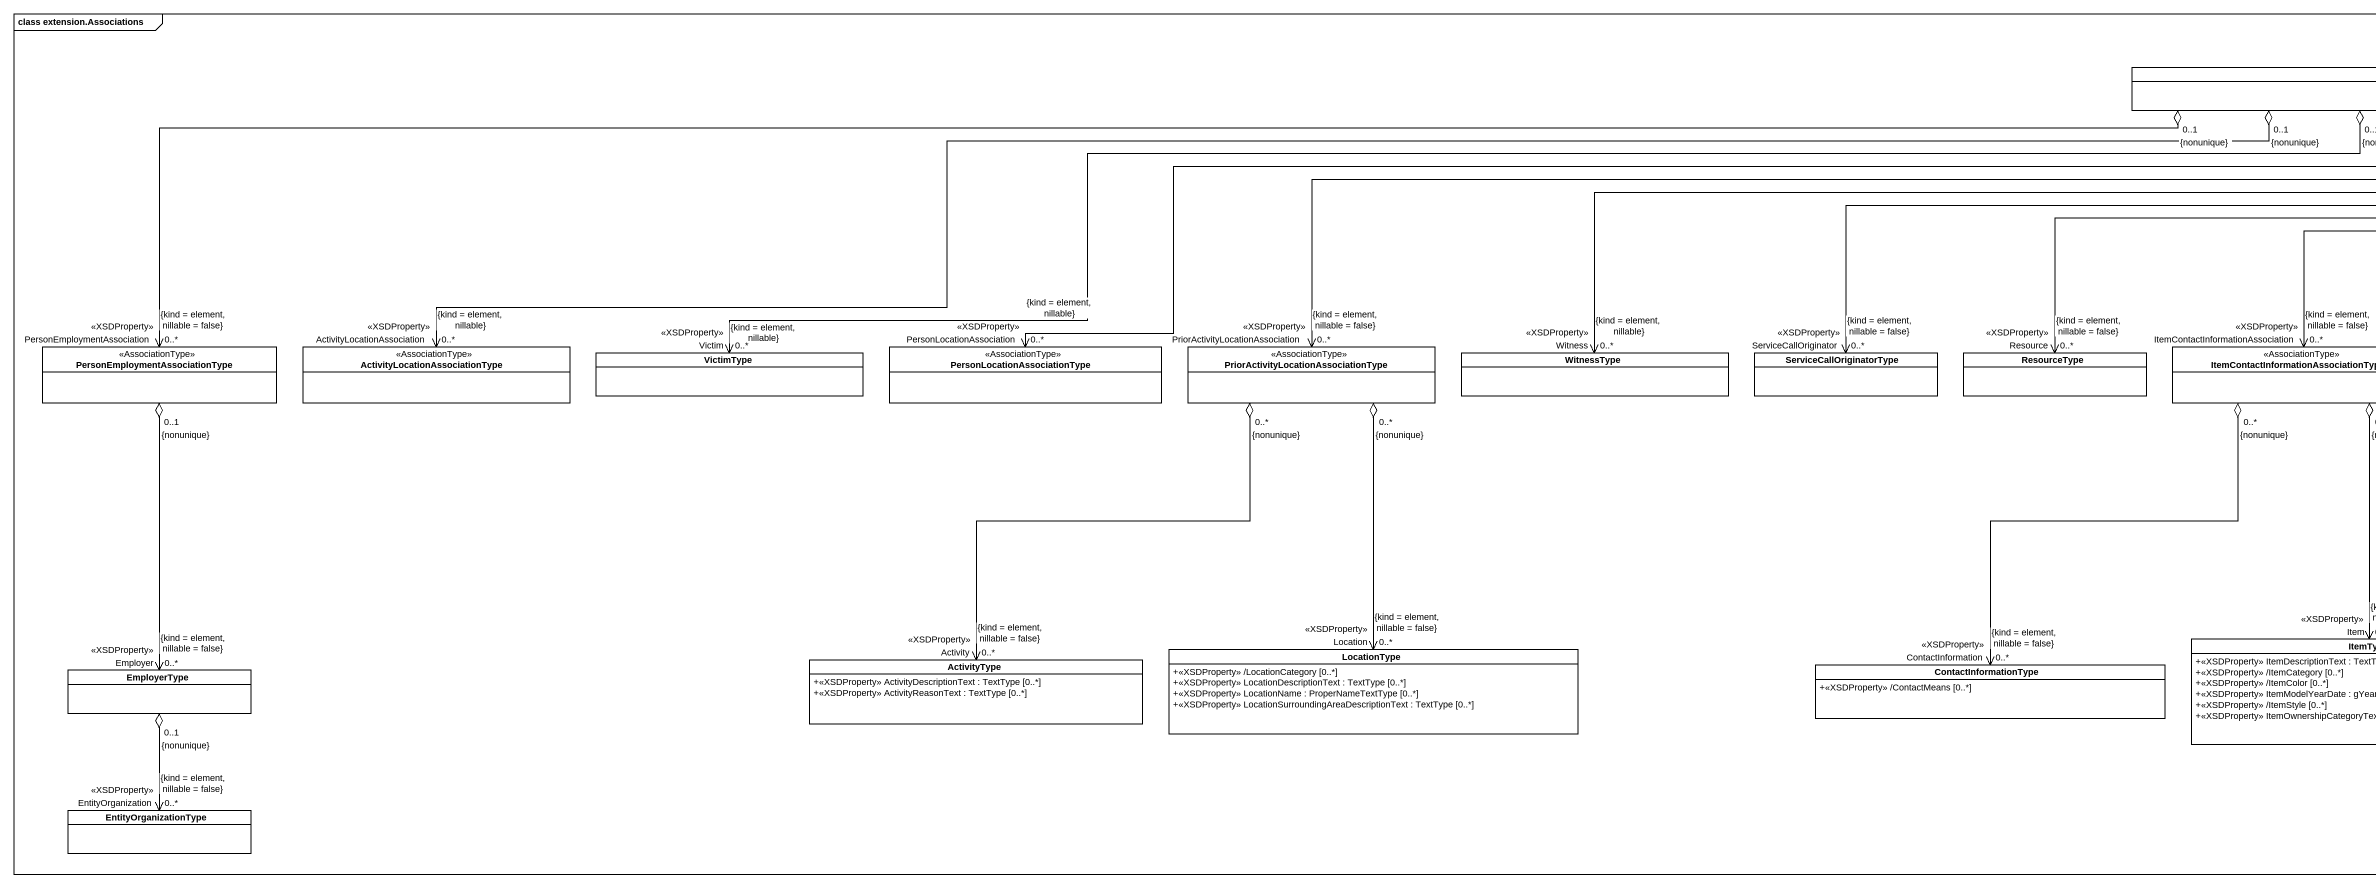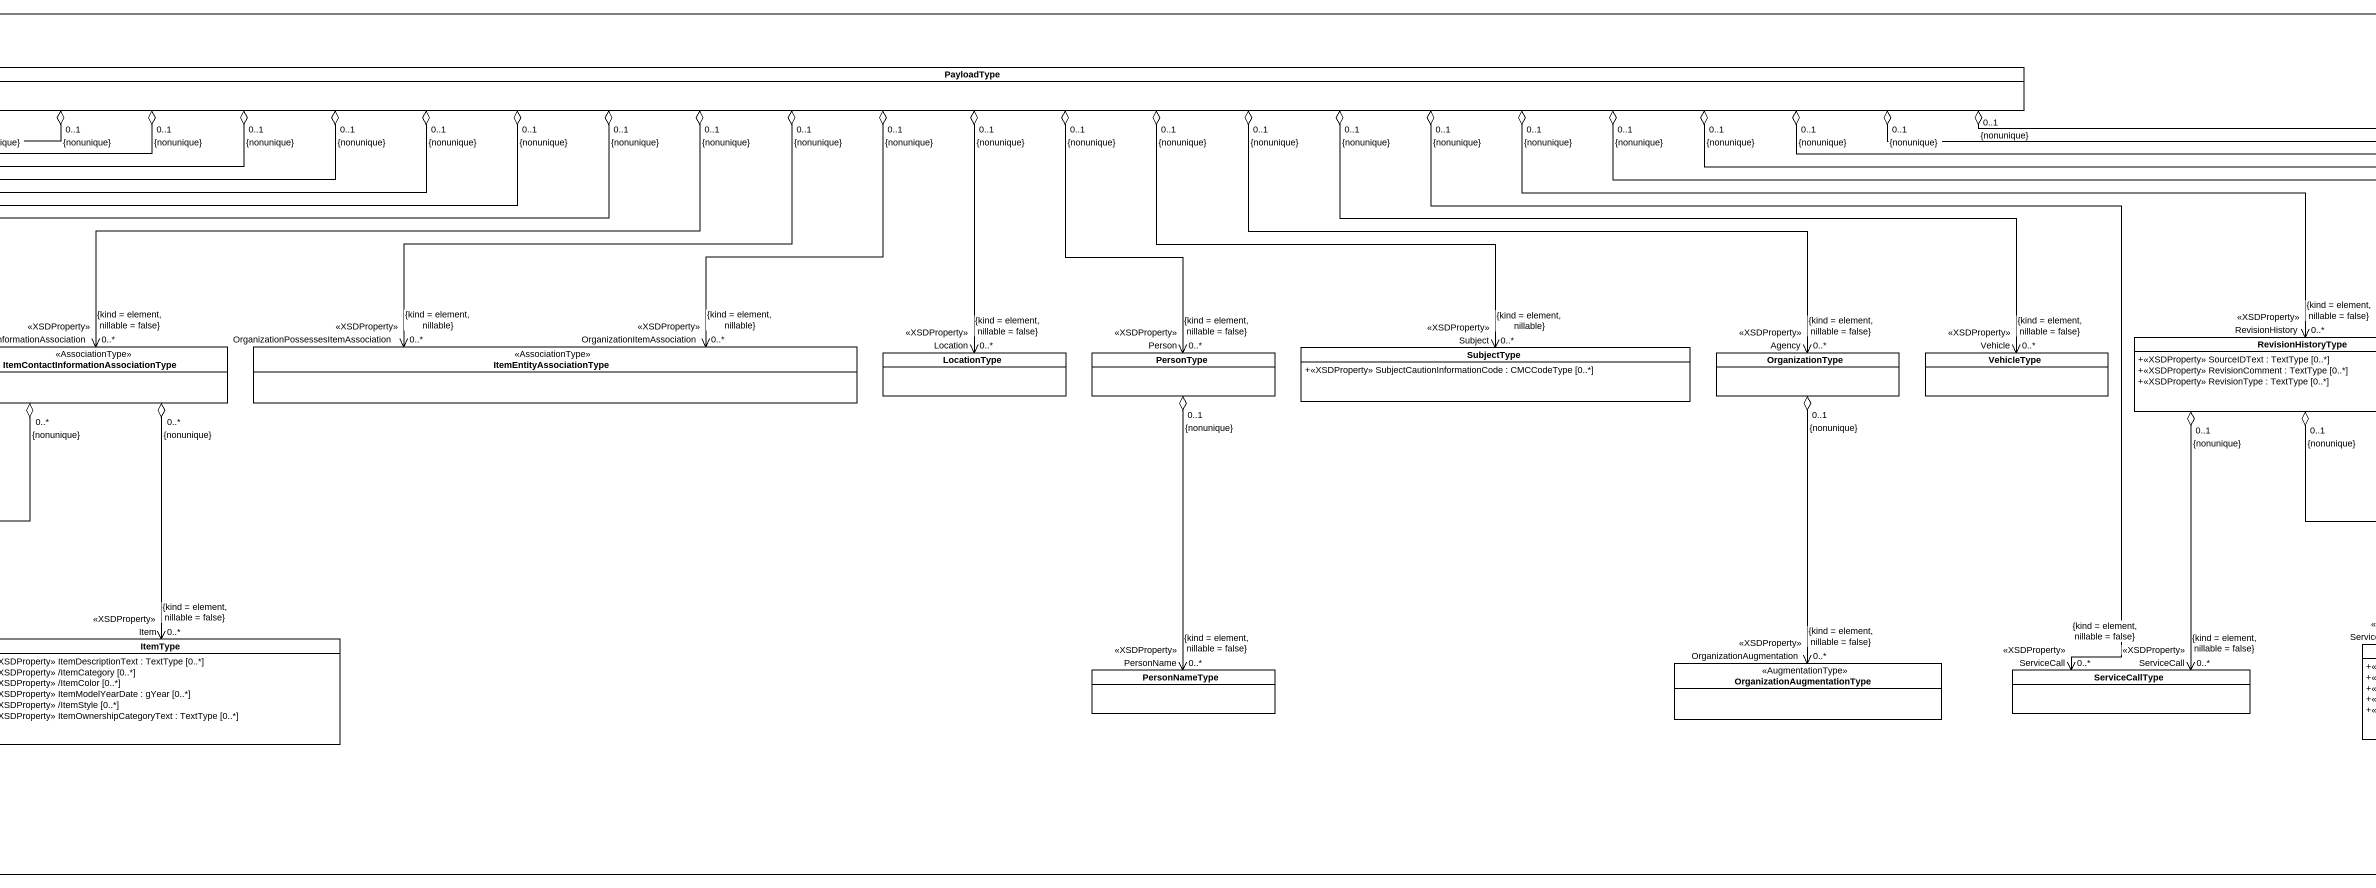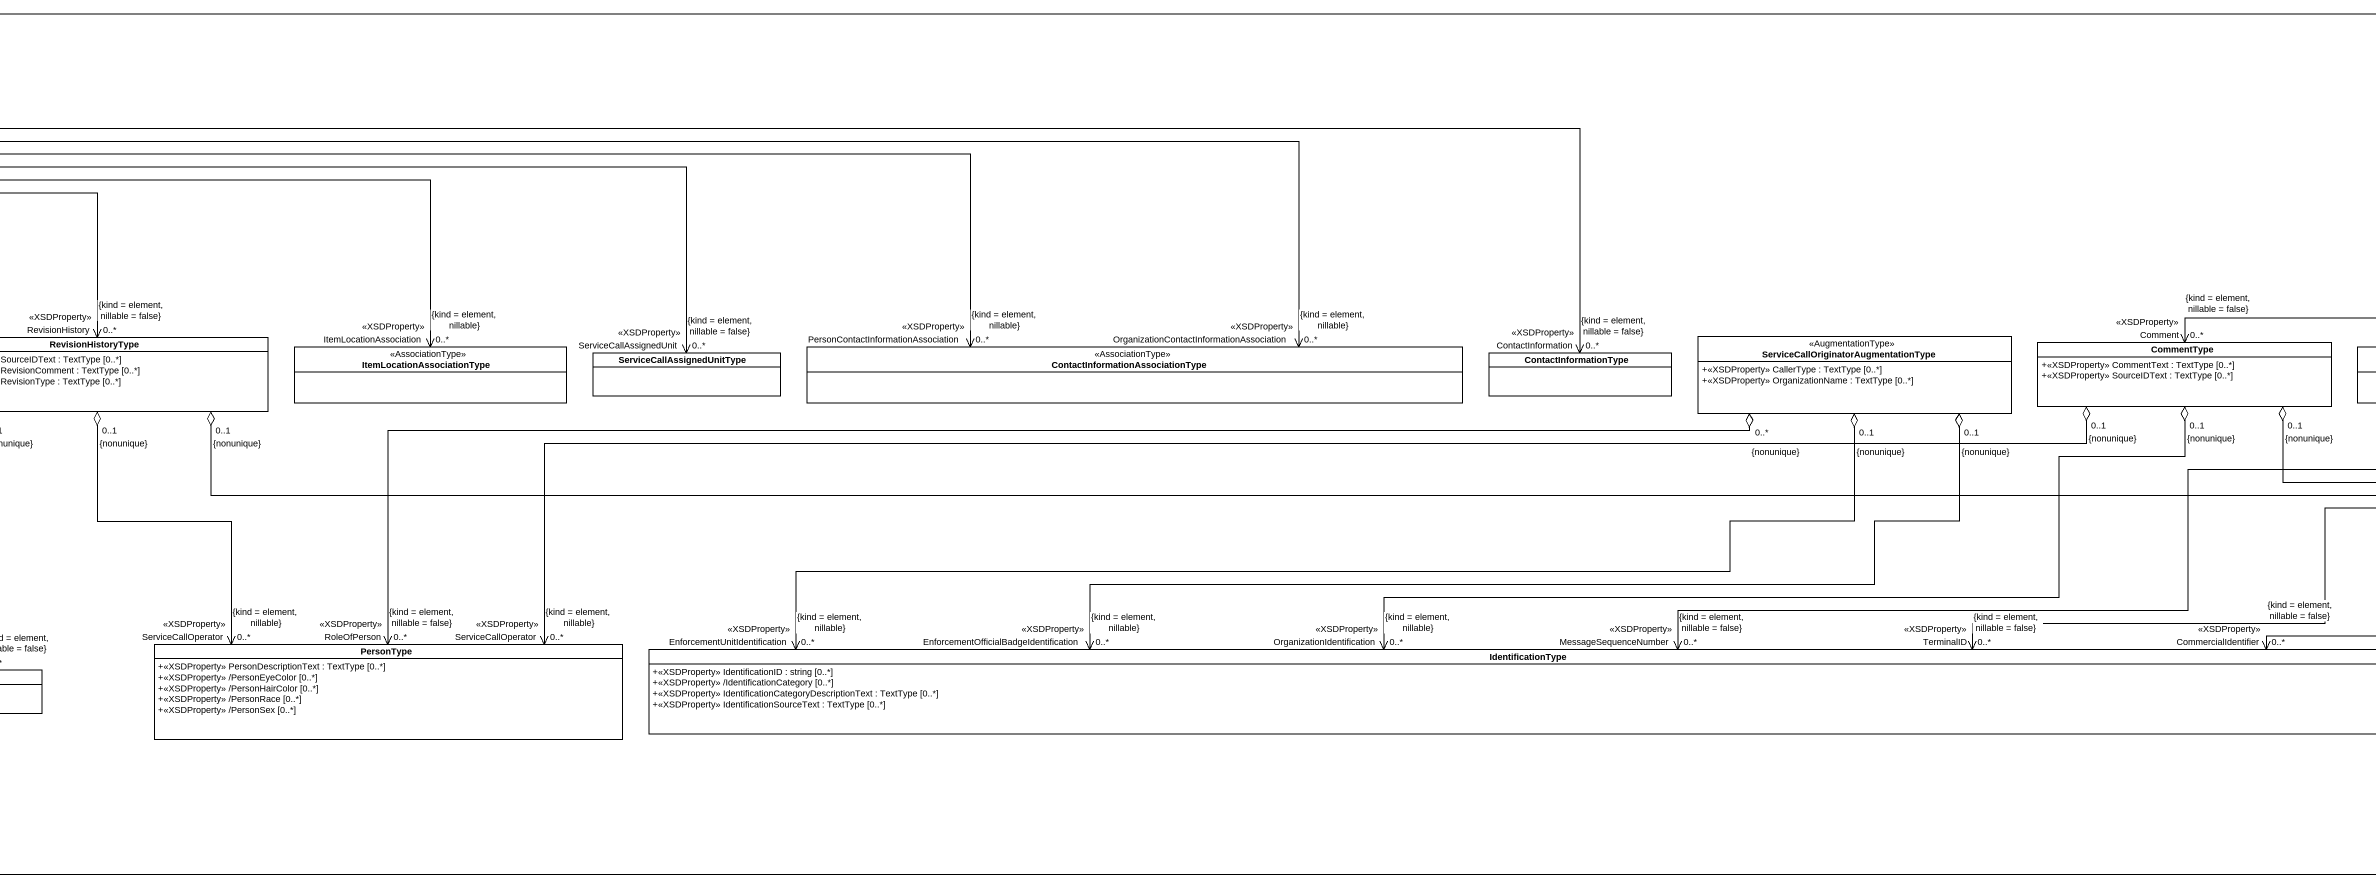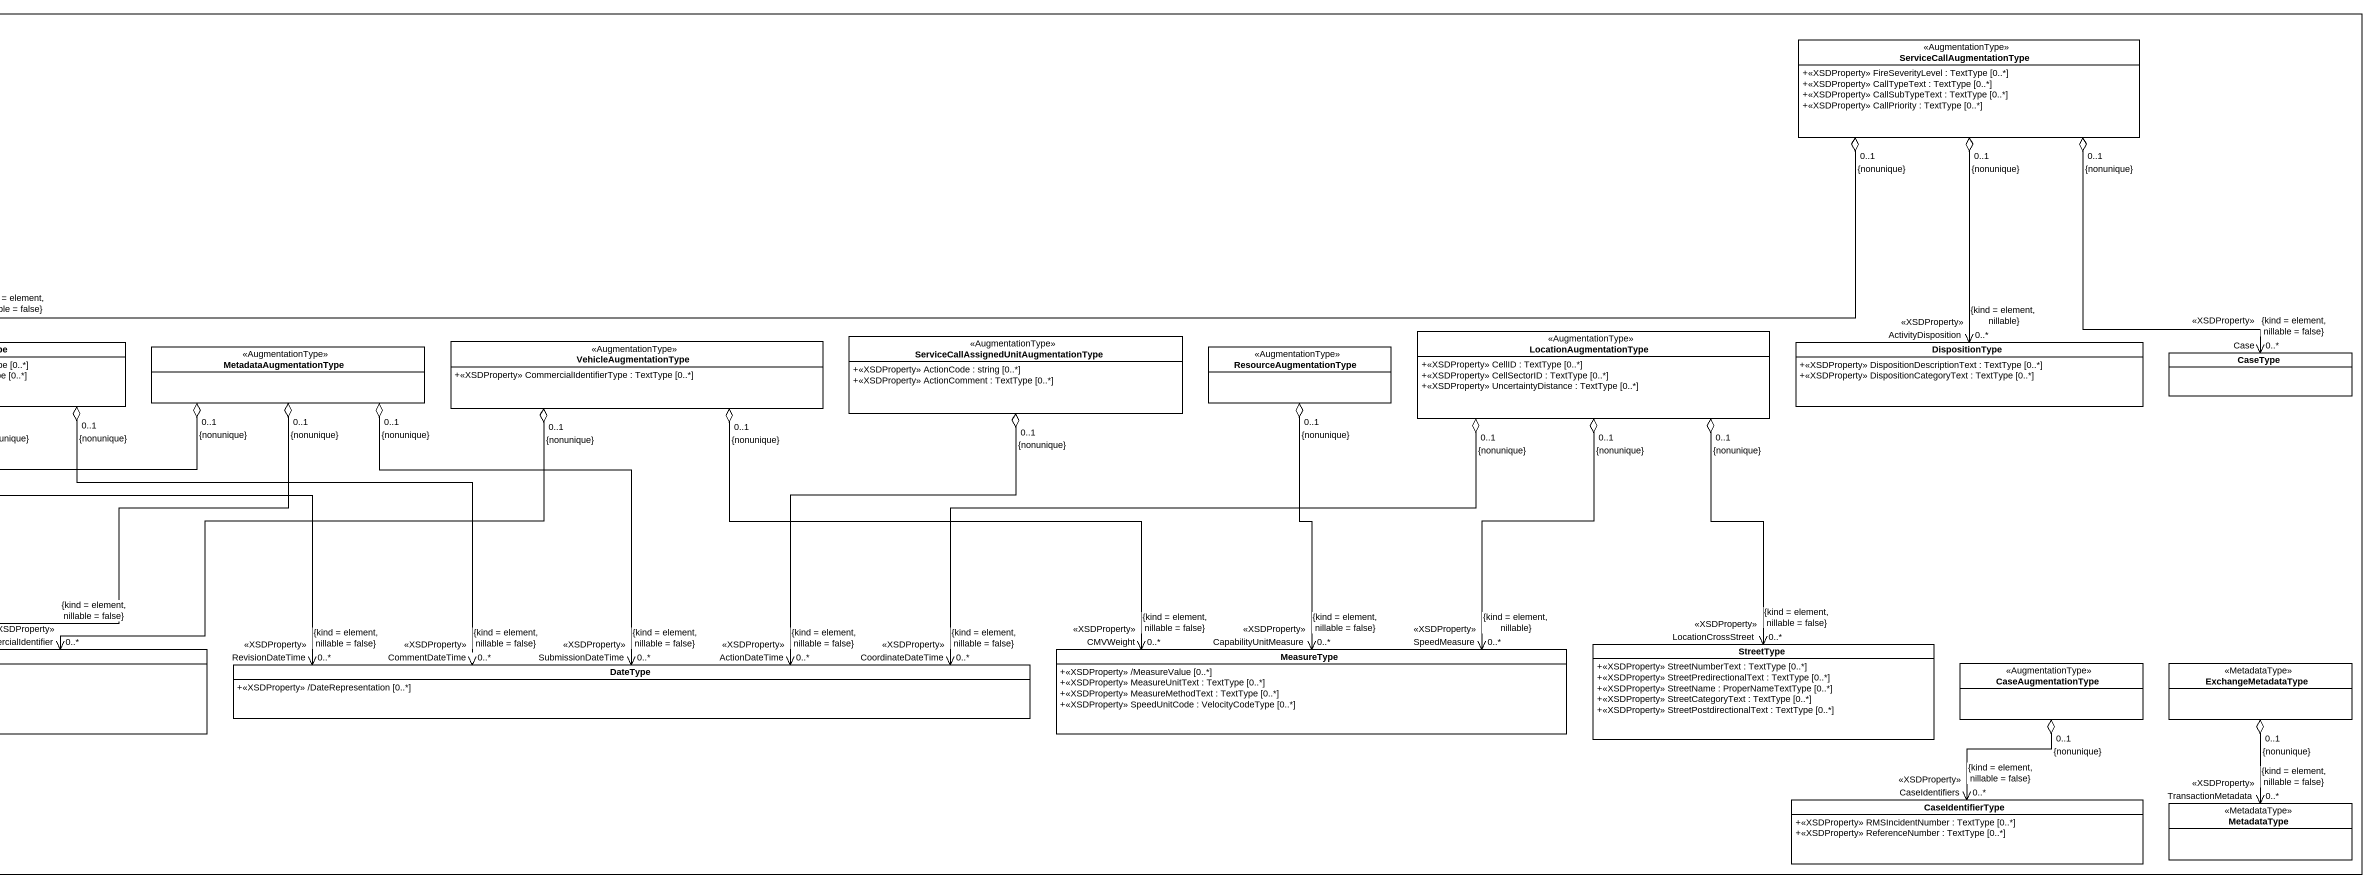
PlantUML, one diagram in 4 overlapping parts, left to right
@startuml
mainframe class extension.Associations
hide circle
hide empty members
skinparam classAttributeIconSize 0
class ServiceCallAugmentationType <<AugmentationType>> {
  +<<XSDProperty>> FireSeverityLevel : TextType [0..*]
  +<<XSDProperty>> CallTypeText : TextType [0..*]
  +<<XSDProperty>> CallSubTypeText : TextType [0..*]
  +<<XSDProperty>> CallPriority : TextType [0..*]
}
class PayloadType
class "PersonEmploymentAssociationType" as PersonEmploymentAssociationT <<AssociationType>>
class "ActivityLocationAssociationType" as ActivityLocationAssociationT <<AssociationType>>
class VictimType
class "PersonLocationAssociationType" as PersonLocationAssociationTyp <<AssociationType>>
class "PriorActivityLocationAssociationType" as PriorActivityLocationAssocia <<AssociationType>>
class WitnessType
class ServiceCallOriginatorType
class ResourceType
class "ItemContactInformationAssociationType" as ItemContactInformationAssoci <<AssociationType>>
class ItemEntityAssociationType <<AssociationType>>
class LocationType
class PersonType
class SubjectType {
  +<<XSDProperty>> SubjectCautionInformationCode : CMCCodeType [0..*]
}
class OrganizationType
class VehicleType
class RevisionHistoryType {
  +<<XSDProperty>> SourceIDText : TextType [0..*]
  +<<XSDProperty>> RevisionComment : TextType [0..*]
  +<<XSDProperty>> RevisionType : TextType [0..*]
}
class ItemLocationAssociationType <<AssociationType>>
class ServiceCallAssignedUnitType
class "ContactInformationAssociationType" as ContactInformationAssociatio <<AssociationType>>
class ContactInformationType
class "ServiceCallOriginatorAugmentationType" as ServiceCallOriginatorAugment <<AugmentationType>> {
  +<<XSDProperty>> CallerType : TextType [0..*]
  +<<XSDProperty>> OrganizationName : TextType [0..*]
}
class CommentType {
  +<<XSDProperty>> CommentText : TextType [0..*]
  +<<XSDProperty>> SourceIDText : TextType [0..*]
}
class MetadataAugmentationType <<AugmentationType>>
class VehicleAugmentationType <<AugmentationType>> {
  +<<XSDProperty>> CommercialIdentifierType : TextType [0..*]
}
class "ServiceCallAssignedUnitAugmentationType" as ServiceCallAssignedUnitAugme <<AugmentationType>> {
  +<<XSDProperty>> ActionCode : string [0..*]
  +<<XSDProperty>> ActionComment : TextType [0..*]
}
class ResourceAugmentationType <<AugmentationType>>
class LocationAugmentationType <<AugmentationType>> {
  +<<XSDProperty>> CellID : TextType [0..*]
  +<<XSDProperty>> CellSectorID : TextType [0..*]
  +<<XSDProperty>> UncertaintyDistance : TextType [0..*]
}
class DispositionType {
  +<<XSDProperty>> DispositionDescriptionText : TextType [0..*]
  +<<XSDProperty>> DispositionCategoryText : TextType [0..*]
}
class CaseType
class ActivityType {
  +<<XSDProperty>> ActivityDescriptionText : TextType [0..*]
  +<<XSDProperty>> ActivityReasonText : TextType [0..*]
}
class "LocationType" as LocationType_2 {
  +<<XSDProperty>> /LocationCategory [0..*]
  +<<XSDProperty>> LocationDescriptionText : TextType [0..*]
  +<<XSDProperty>> LocationName : ProperNameTextType [0..*]
  +<<XSDProperty>> LocationSurroundingAreaDescriptionText : TextType [0..*]
}
class "ContactInformationType" as ContactInformationType_2 {
  +<<XSDProperty>> /ContactMeans [0..*]
}
class ItemType {
  +<<XSDProperty>> ItemDescriptionText : TextType [0..*]
  +<<XSDProperty>> /ItemCategory [0..*]
  +<<XSDProperty>> /ItemColor [0..*]
  +<<XSDProperty>> ItemModelYearDate : gYear [0..*]
  +<<XSDProperty>> /ItemStyle [0..*]
  +<<XSDProperty>> ItemOwnershipCategoryText : TextType [0..*]
}
class OrganizationAugmentationType <<AugmentationType>>
class "PersonType" as PersonType_2 {
  +<<XSDProperty>> PersonDescriptionText : TextType [0..*]
  +<<XSDProperty>> /PersonEyeColor [0..*]
  +<<XSDProperty>> /PersonHairColor [0..*]
  +<<XSDProperty>> /PersonRace [0..*]
  +<<XSDProperty>> /PersonSex [0..*]
}
class IdentificationType {
  +<<XSDProperty>> IdentificationID : string [0..*]
  +<<XSDProperty>> /IdentificationCategory [0..*]
  +<<XSDProperty>> IdentificationCategoryDescriptionText : TextType [0..*]
  +<<XSDProperty>> IdentificationSourceText : TextType [0..*]
}
class DateType {
  +<<XSDProperty>> /DateRepresentation [0..*]
}
class MeasureType {
  +<<XSDProperty>> /MeasureValue [0..*]
  +<<XSDProperty>> MeasureUnitText : TextType [0..*]
  +<<XSDProperty>> MeasureMethodText : TextType [0..*]
  +<<XSDProperty>> SpeedUnitCode : VelocityCodeType [0..*]
}
class StreetType {
  +<<XSDProperty>> StreetNumberText : TextType [0..*]
  +<<XSDProperty>> StreetPredirectionalText : TextType [0..*]
  +<<XSDProperty>> StreetName : ProperNameTextType [0..*]
  +<<XSDProperty>> StreetCategoryText : TextType [0..*]
  +<<XSDProperty>> StreetPostdirectionalText : TextType [0..*]
}
class CaseAugmentationType <<AugmentationType>>
class ExchangeMetadataType <<MetadataType>>
class EmployerType
class PersonNameType
class ServiceCallType
class EntityOrganizationType
class CaseIdentifierType {
  +<<XSDProperty>> RMSIncidentNumber : TextType [0..*]
  +<<XSDProperty>> ReferenceNumber : TextType [0..*]
}
class MetadataType <<MetadataType>>
ServiceCallAugmentationType "0..1\n{nonunique}" o-left-> "Comment\n<<XSDProperty>>\n0..*\n{kind = element, nillable = false}" CommentType
ServiceCallAugmentationType "0..1\n{nonunique}" o--> "ActivityDisposition\n<<XSDProperty>>\n0..*\n{kind = element, nillable}" DispositionType
ServiceCallAugmentationType "0..1\n{nonunique}" o--> "Case\n<<XSDProperty>>\n0..*\n{kind = element, nillable = false}" CaseType
PayloadType "0..1\n{nonunique}" o-left-> "PersonEmploymentAssociation\n<<XSDProperty>>\n0..*\n{kind = element, nillable = false}" PersonEmploymentAssociationT
PayloadType "0..1\n{nonunique}" o-left-> "ActivityLocationAssociation\n<<XSDProperty>>\n0..*\n{kind = element, nillable}" ActivityLocationAssociationT
PayloadType "0..1\n{nonunique}" o-left-> "Victim\n<<XSDProperty>>\n0..*\n{kind = element, nillable}" VictimType
PayloadType "0..1\n{nonunique}" o-left-> "PersonLocationAssociation\n<<XSDProperty>>\n0..*\n{kind = element, nillable}" PersonLocationAssociationTyp
PayloadType "0..1\n{nonunique}" o-left-> "PriorActivityLocationAssociation\n<<XSDProperty>>\n0..*\n{kind = element, nillable = false}" PriorActivityLocationAssocia
PayloadType "0..1\n{nonunique}" o-left-> "Witness\n<<XSDProperty>>\n0..*\n{kind = element, nillable}" WitnessType
PayloadType "0..1\n{nonunique}" o-left-> "ServiceCallOriginator\n<<XSDProperty>>\n0..*\n{kind = element, nillable = false}" ServiceCallOriginatorType
PayloadType "0..1\n{nonunique}" o-left-> "Resource\n<<XSDProperty>>\n0..*\n{kind = element, nillable = false}" ResourceType
PayloadType "0..1\n{nonunique}" o-left-> "ItemContactInformationAssociation\n<<XSDProperty>>\n0..*\n{kind = element, nillable = false}" ItemContactInformationAssoci
PayloadType "0..1\n{nonunique}" o--> "OrganizationPossessesItemAssociation\n<<XSDProperty>>\n0..*\n{kind = element, nillable}" ItemEntityAssociationType
PayloadType "0..1\n{nonunique}" o--> "OrganizationItemAssociation\n<<XSDProperty>>\n0..*\n{kind = element, nillable}" ItemEntityAssociationType
PayloadType "0..1\n{nonunique}" o--> "Location\n<<XSDProperty>>\n0..*\n{kind = element, nillable = false}" LocationType
PayloadType "0..1\n{nonunique}" o--> "Person\n<<XSDProperty>>\n0..*\n{kind = element, nillable = false}" PersonType
PayloadType "0..1\n{nonunique}" o-right-> "Subject\n<<XSDProperty>>\n0..*\n{kind = element, nillable}" SubjectType
PayloadType "0..1\n{nonunique}" o-right-> "Agency\n<<XSDProperty>>\n0..*\n{kind = element, nillable = false}" OrganizationType
PayloadType "0..1\n{nonunique}" o-right-> "Vehicle\n<<XSDProperty>>\n0..*\n{kind = element, nillable = false}" VehicleType
PayloadType "0..1\n{nonunique}" o-right-> "RevisionHistory\n<<XSDProperty>>\n0..*\n{kind = element, nillable = false}" RevisionHistoryType
PayloadType "0..1\n{nonunique}" o-right-> "ItemLocationAssociation\n<<XSDProperty>>\n0..*\n{kind = element, nillable}" ItemLocationAssociationType
PayloadType "0..1\n{nonunique}" o-right-> "ServiceCallAssignedUnit\n<<XSDProperty>>\n0..*\n{kind = element, nillable = false}" ServiceCallAssignedUnitType
PayloadType "0..1\n{nonunique}" o-right-> "PersonContactInformationAssociation\n<<XSDProperty>>\n0..*\n{kind = element, nillable}" ContactInformationAssociatio
PayloadType "0..1\n{nonunique}" o-right-> "OrganizationContactInformationAssociation\n<<XSDProperty>>\n0..*\n{kind = element, nillable}" ContactInformationAssociatio
PayloadType "0..1\n{nonunique}" o-right-> "ContactInformation\n<<XSDProperty>>\n0..*\n{kind = element, nillable = false}" ContactInformationType
PayloadType "0..1\n{nonunique}" o-right-> "ServiceCall\n<<XSDProperty>>\n0..*\n{kind = element, nillable = false}" ServiceCallType
PersonEmploymentAssociationT "0..1\n{nonunique}" o--> "Employer\n<<XSDProperty>>\n0..*\n{kind = element, nillable = false}" EmployerType
PriorActivityLocationAssocia "0..*\n{nonunique}" o--> "Activity\n<<XSDProperty>>\n0..*\n{kind = element, nillable = false}" ActivityType
PriorActivityLocationAssocia "0..*\n{nonunique}" o--> "Location\n<<XSDProperty>>\n0..*\n{kind = element, nillable = false}" LocationType_2
ItemContactInformationAssoci "0..*\n{nonunique}" o--> "ContactInformation\n<<XSDProperty>>\n0..*\n{kind = element, nillable = false}" ContactInformationType_2
ItemContactInformationAssoci "0..*\n{nonunique}" o--> "Item\n<<XSDProperty>>\n0..*\n{kind = element, nillable = false}" ItemType
PersonType "0..1\n{nonunique}" o--> "PersonName\n<<XSDProperty>>\n0..*\n{kind = element, nillable = false}" PersonNameType
OrganizationType "0..1\n{nonunique}" o--> "OrganizationAugmentation\n<<XSDProperty>>\n0..*\n{kind = element, nillable = false}" OrganizationAugmentationType
RevisionHistoryType "0..1\n{nonunique}" o--> "ServiceCallOperator\n<<XSDProperty>>\n0..*\n{kind = element, nillable}" PersonType_2
RevisionHistoryType "0..1\n{nonunique}" o-right-> "RevisionDateTime\n<<XSDProperty>>\n0..*\n{kind = element, nillable = false}" DateType
RevisionHistoryType "0..1\n{nonunique}" o--> "ServiceCall\n<<XSDProperty>>\n0..*\n{kind = element, nillable = false}" ServiceCallType
ServiceCallOriginatorAugment "0..*\n{nonunique}" o-left-> "RoleOfPerson\n<<XSDProperty>>\n0..*\n{kind = element, nillable = false}" PersonType_2
ServiceCallOriginatorAugment "0..1\n{nonunique}" o--> "EnforcementUnitIdentification\n<<XSDProperty>>\n0..*\n{kind = element, nillable}" IdentificationType
ServiceCallOriginatorAugment "0..1\n{nonunique}" o--> "EnforcementOfficialBadgeIdentification\n<<XSDProperty>>\n0..*\n{kind = element, nillable}" IdentificationType
CommentType "0..1\n{nonunique}" o-left-> "ServiceCallOperator\n<<XSDProperty>>\n0..*\n{kind = element, nillable}" PersonType_2
CommentType "0..1\n{nonunique}" o-left-> "OrganizationIdentification\n<<XSDProperty>>\n0..*\n{kind = element, nillable}" IdentificationType
CommentType "0..1\n{nonunique}" o-right-> "CommentDateTime\n<<XSDProperty>>\n0..*\n{kind = element, nillable = false}" DateType
MetadataAugmentationType "0..1\n{nonunique}" o-left-> "MessageSequenceNumber\n<<XSDProperty>>\n0..*\n{kind = element, nillable = false}" IdentificationType
MetadataAugmentationType "0..1\n{nonunique}" o-left-> "TerminalID\n<<XSDProperty>>\n0..*\n{kind = element, nillable = false}" IdentificationType
MetadataAugmentationType "0..1\n{nonunique}" o--> "SubmissionDateTime\n<<XSDProperty>>\n0..*\n{kind = element, nillable = false}" DateType
VehicleAugmentationType "0..1\n{nonunique}" o-left-> "CommercialIdentifier\n<<XSDProperty>>\n0..*\n{kind = element, nillable = false}" IdentificationType
VehicleAugmentationType "0..1\n{nonunique}" o-right-> "CMVWeight\n<<XSDProperty>>\n0..*\n{kind = element, nillable = false}" MeasureType
ServiceCallAssignedUnitAugme "0..1\n{nonunique}" o--> "ActionDateTime\n<<XSDProperty>>\n0..*\n{kind = element, nillable = false}" DateType
ResourceAugmentationType "0..1\n{nonunique}" o--> "CapabilityUnitMeasure\n<<XSDProperty>>\n0..*\n{kind = element, nillable = false}" MeasureType
LocationAugmentationType "0..1\n{nonunique}" o-left-> "CoordinateDateTime\n<<XSDProperty>>\n0..*\n{kind = element, nillable = false}" DateType
LocationAugmentationType "0..1\n{nonunique}" o--> "SpeedMeasure\n<<XSDProperty>>\n0..*\n{kind = element, nillable}" MeasureType
LocationAugmentationType "0..1\n{nonunique}" o--> "LocationCrossStreet\n<<XSDProperty>>\n0..*\n{kind = element, nillable = false}" StreetType
CaseAugmentationType "0..1\n{nonunique}" o--> "CaseIdentifiers\n<<XSDProperty>>\n0..*\n{kind = element, nillable = false}" CaseIdentifierType
ExchangeMetadataType "0..1\n{nonunique}" o--> "TransactionMetadata\n<<XSDProperty>>\n0..*\n{kind = element, nillable = false}" MetadataType
EmployerType "0..1\n{nonunique}" o--> "EntityOrganization\n<<XSDProperty>>\n0..*\n{kind = element, nillable = false}" EntityOrganizationType
@enduml
